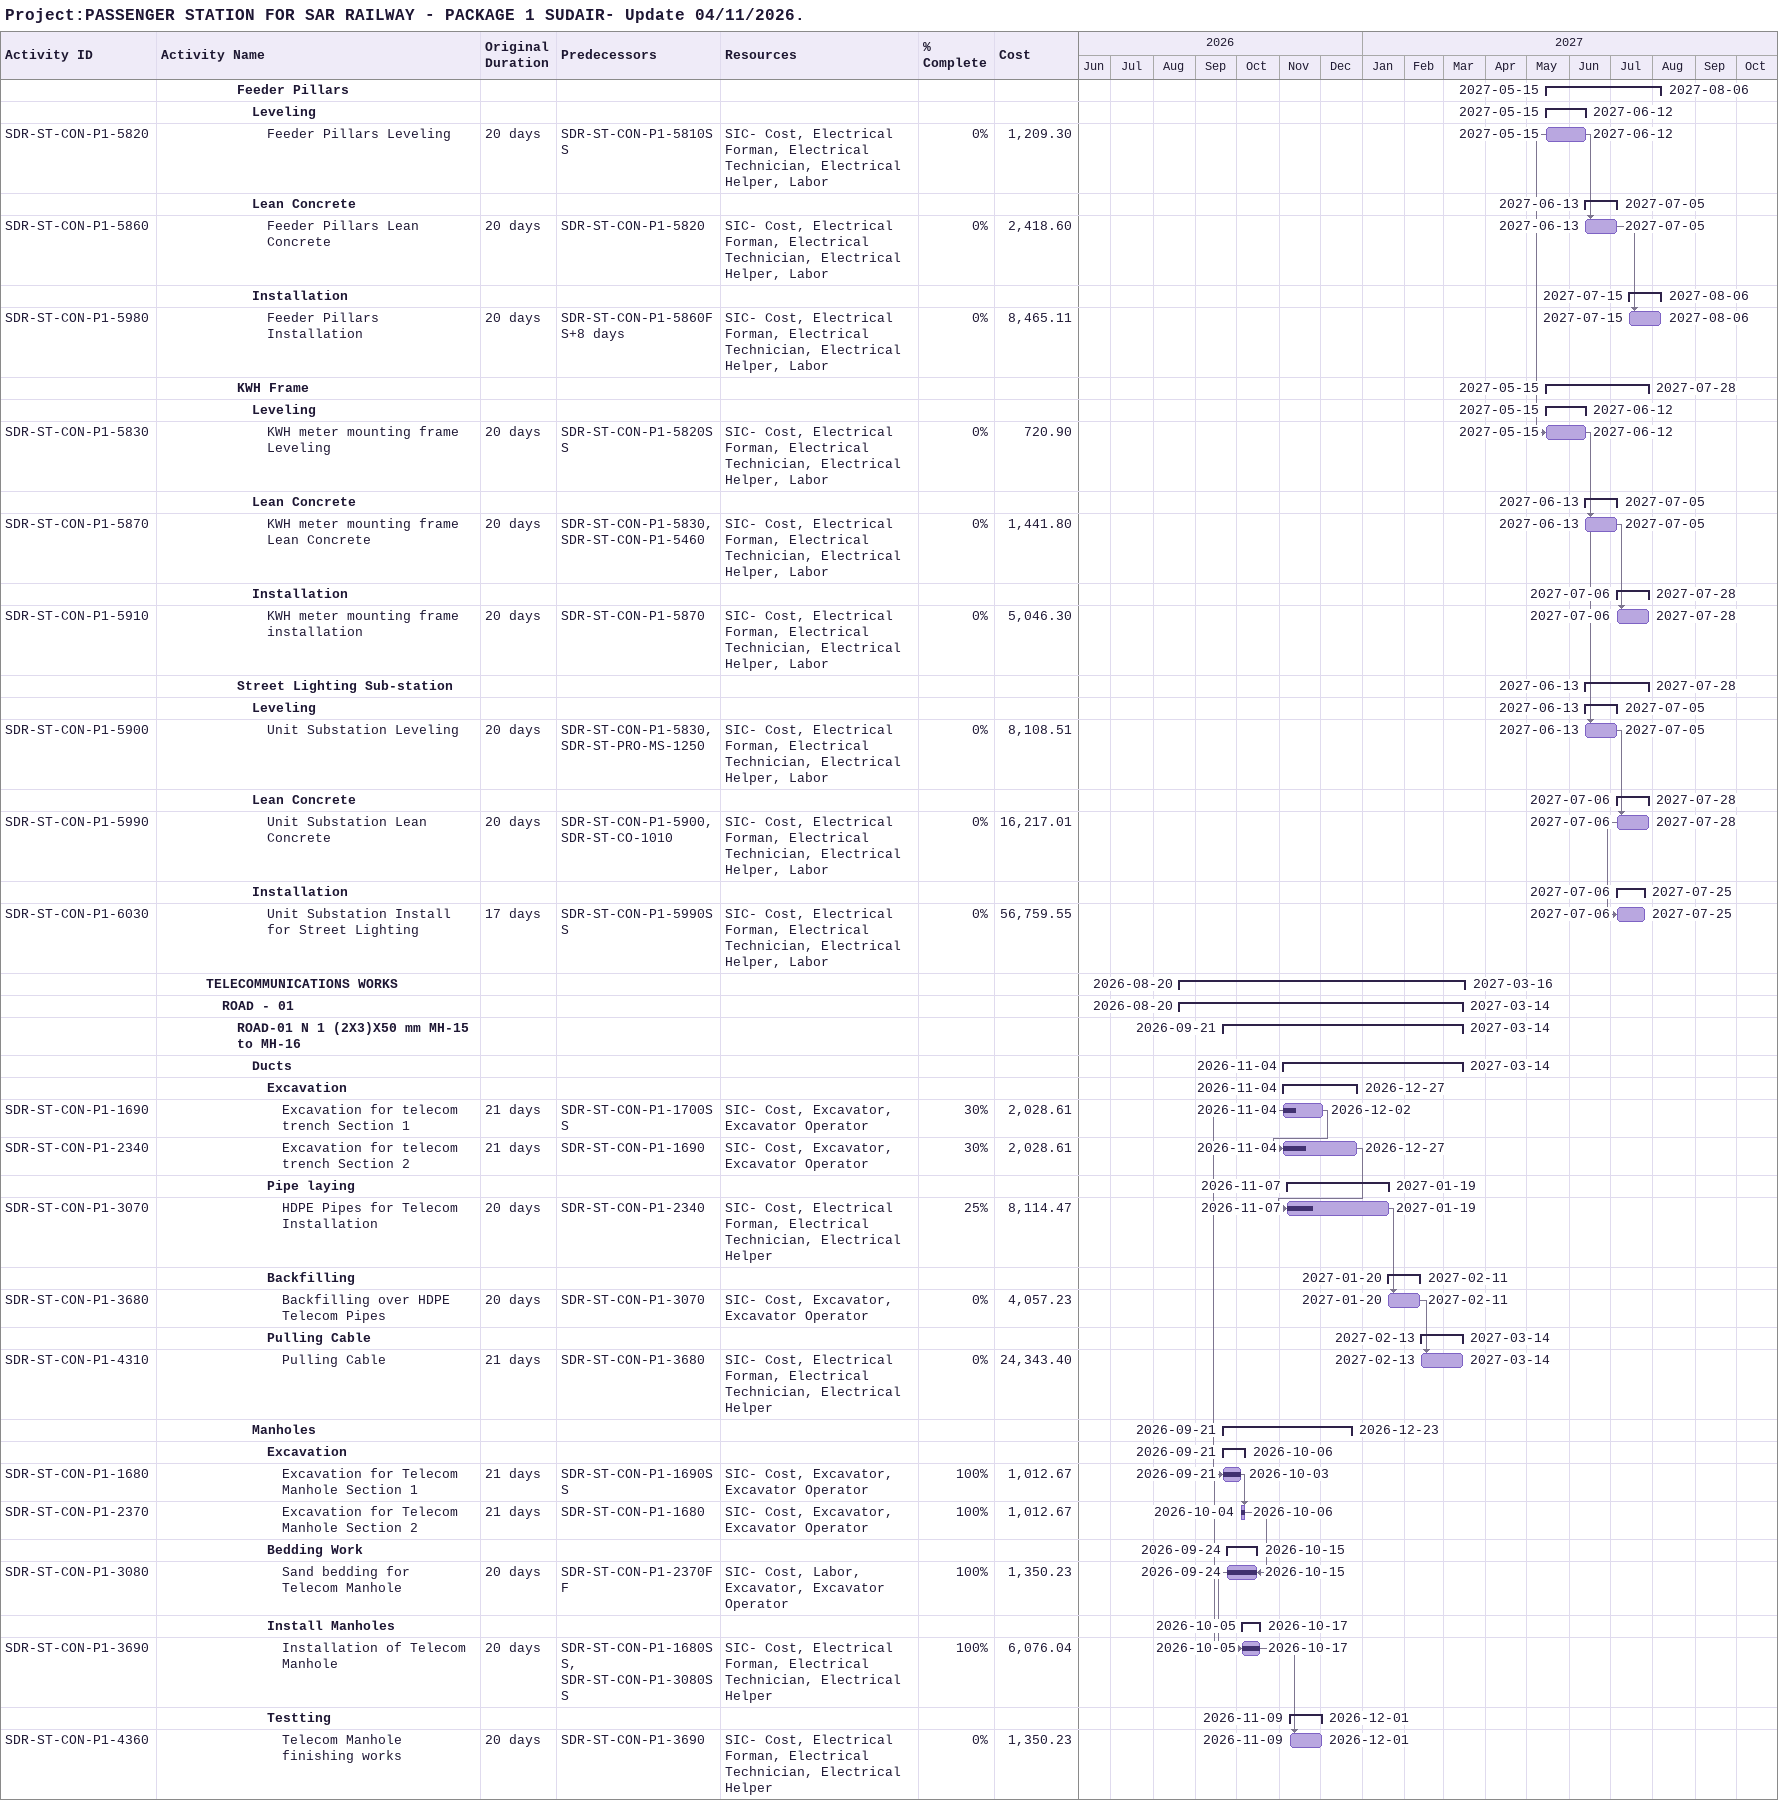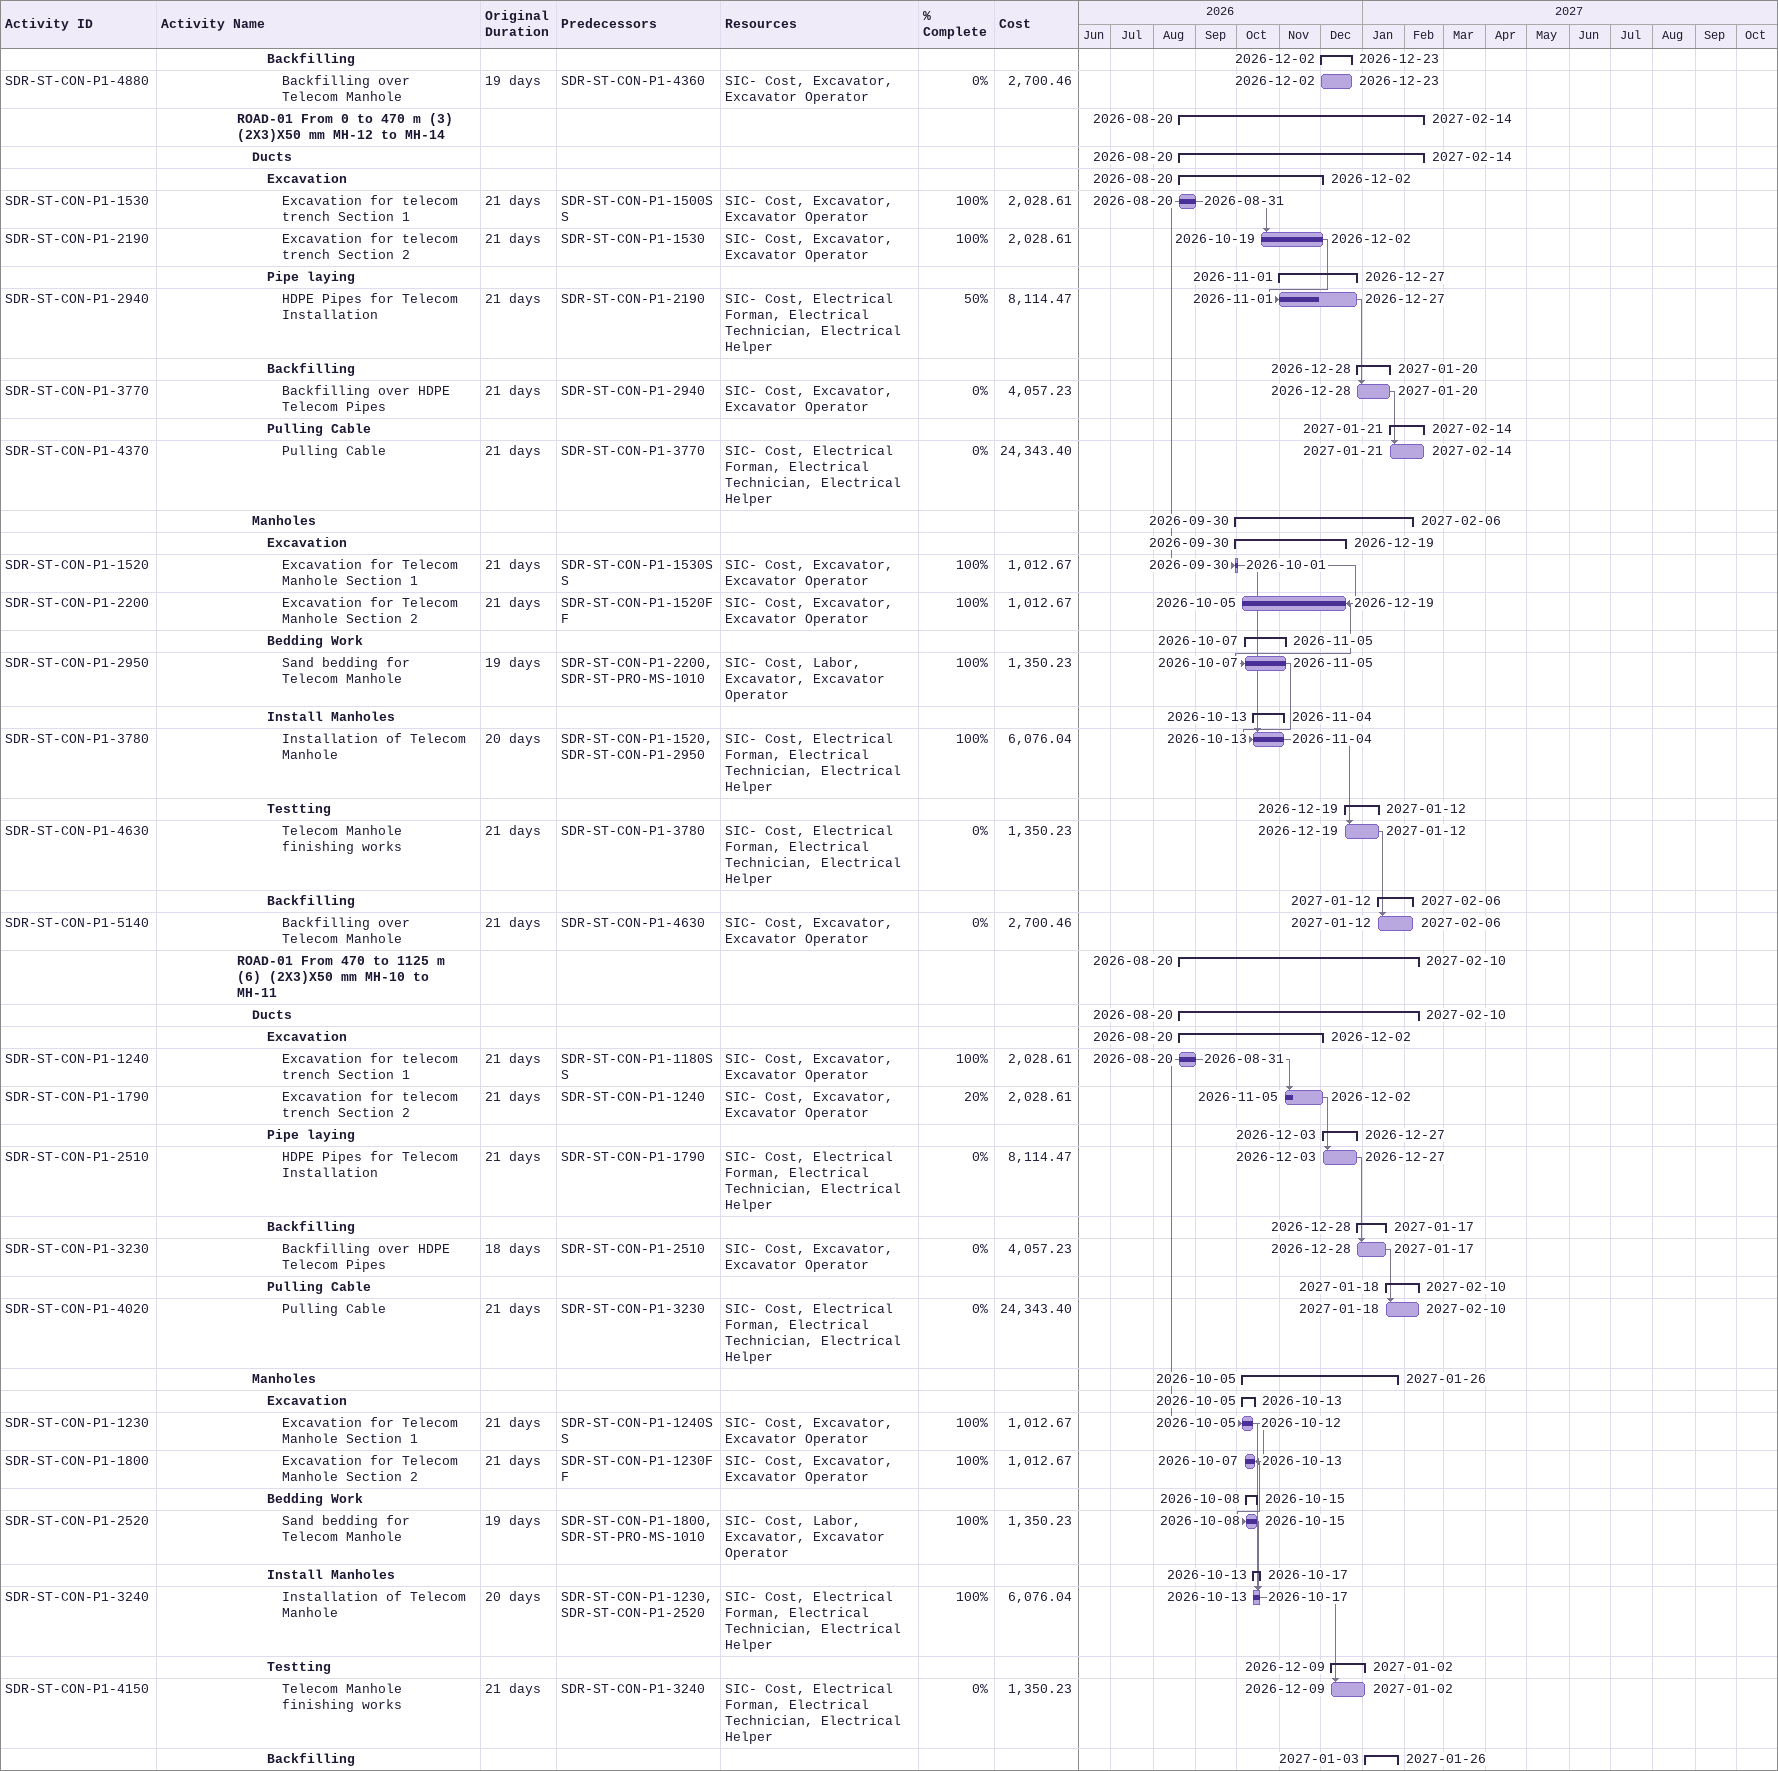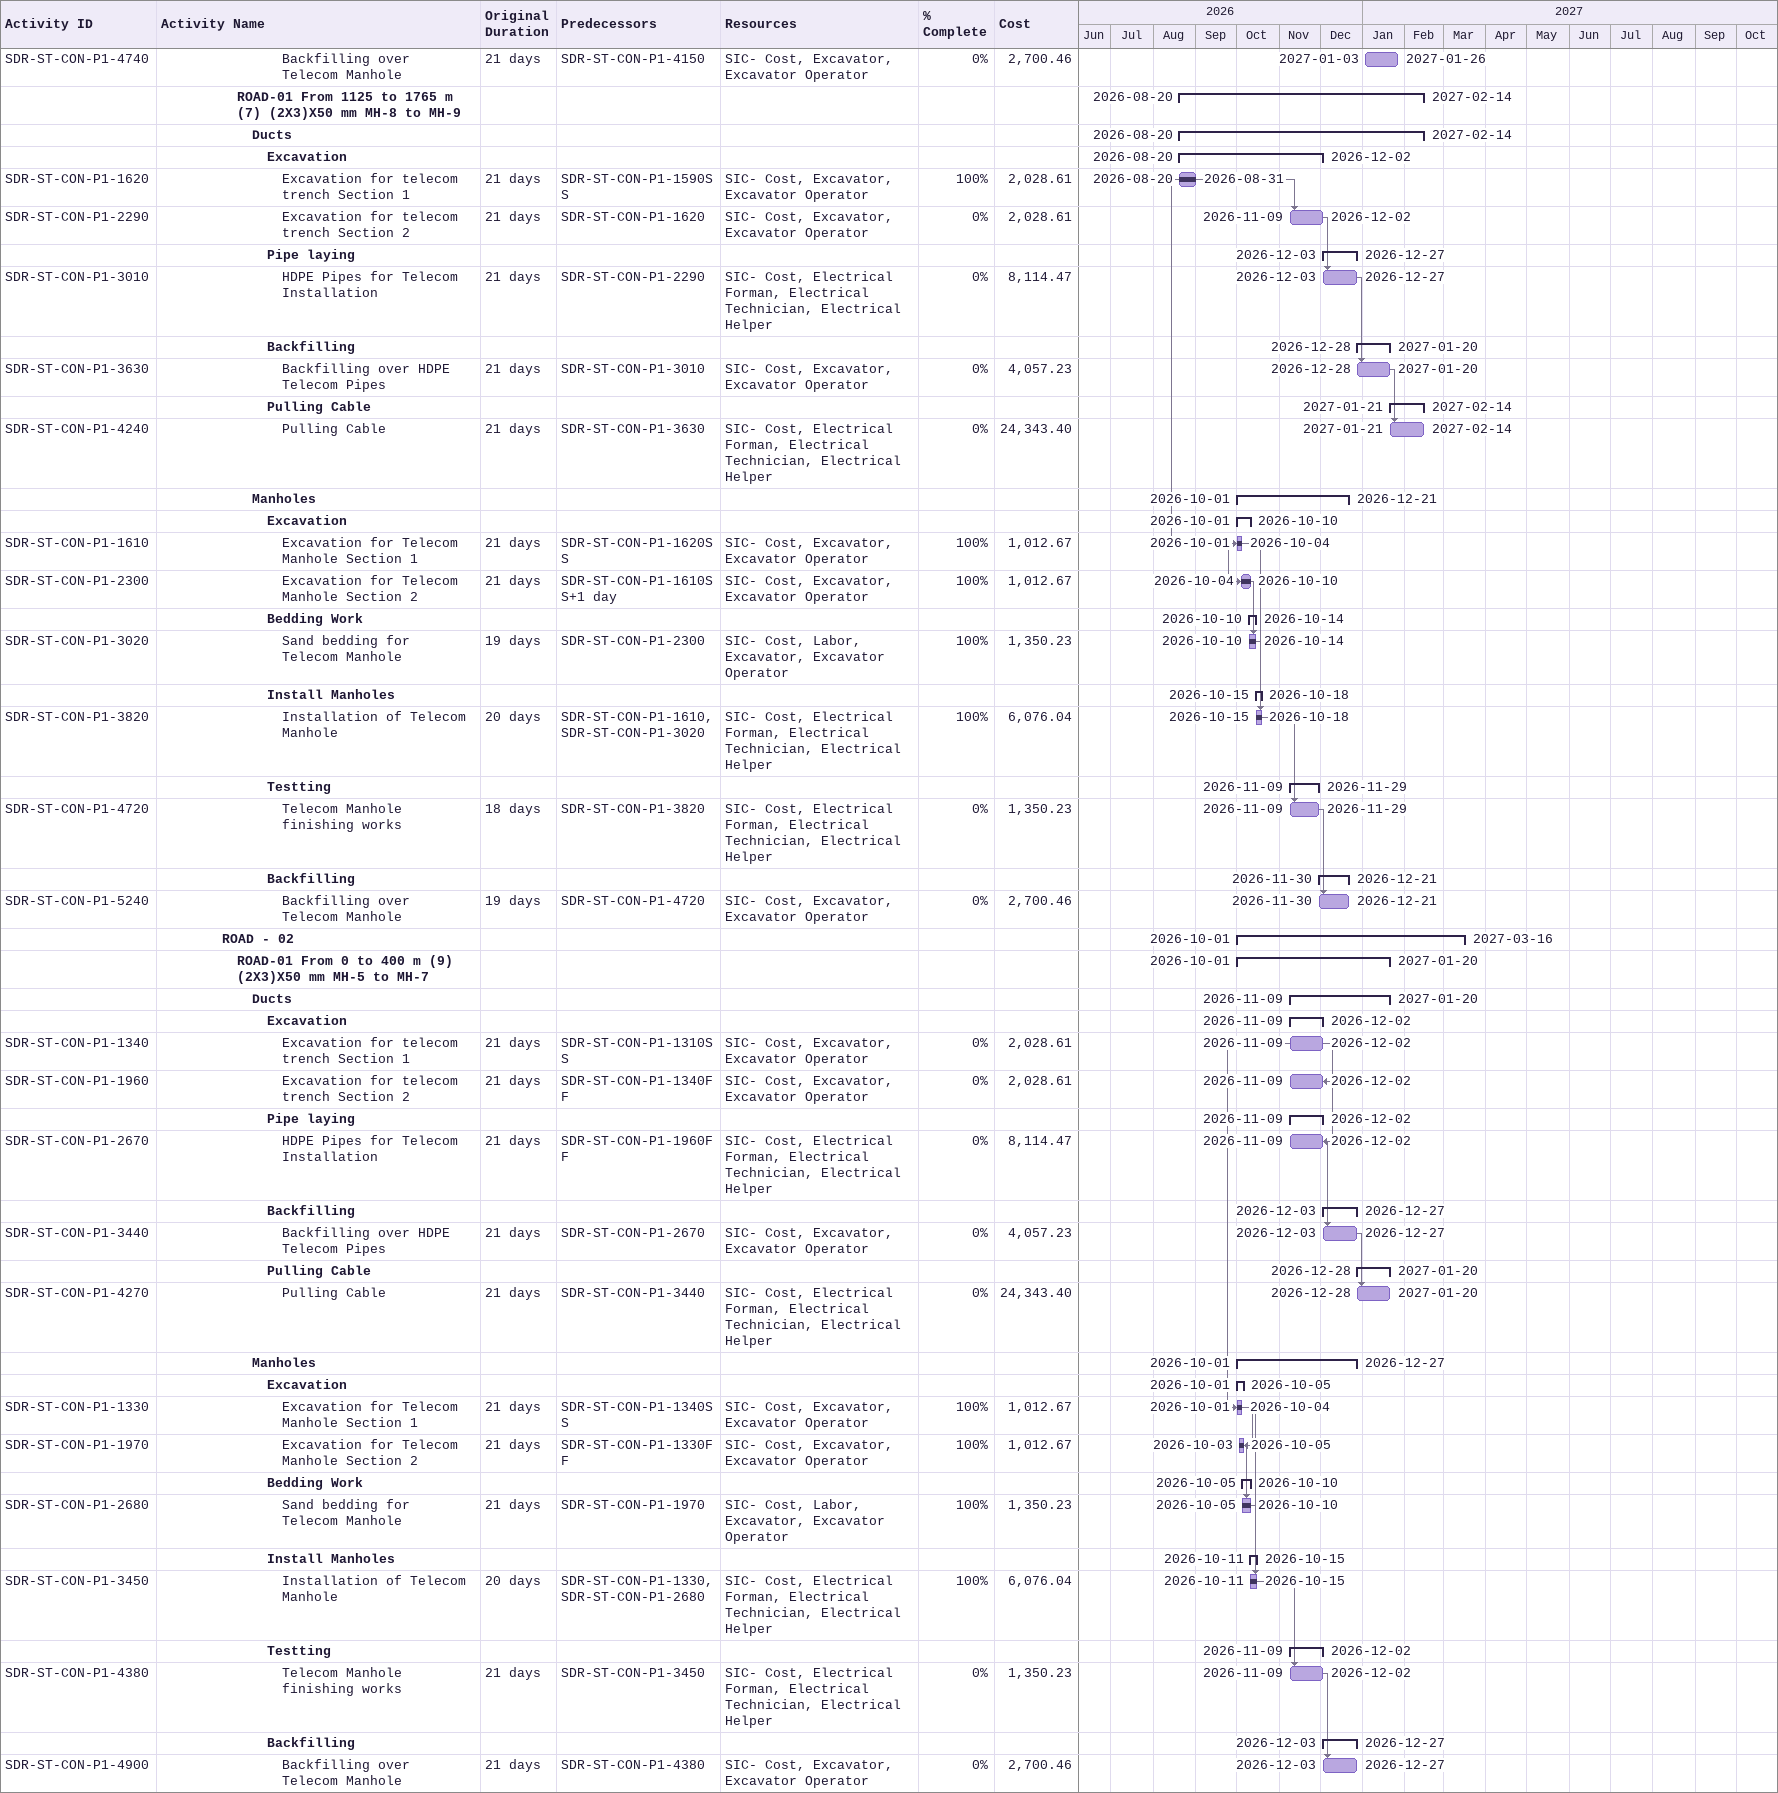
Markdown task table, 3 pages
Project:PASSENGER STATION FOR SAR RAILWAY - PACKAGE 1 SUDAIR- Update 04/11/2026.

| ID | Level | Task | Original duration | Start | Finish | Predecessors | Resources | % complete | Cost |
|---|---|---|---|---|---|---|---|---|---|
|  | 6 | **Feeder Pillars** |  | 2027-05-15 | 2027-08-06 |  |  |  |  |
|  | 7 | **Leveling** |  | 2027-05-15 | 2027-06-12 |  |  |  |  |
| SDR-ST-CON-P1-5820 | 8 | Feeder Pillars Leveling | 20d | 2027-05-15 | 2027-06-12 | SDR-ST-CON-P1-5810SS | SIC- Cost, Electrical Forman, Electrical Technician, Electrical Helper, Labor | 0 | 1209.30 |
|  | 7 | **Lean Concrete** |  | 2027-06-13 | 2027-07-05 |  |  |  |  |
| SDR-ST-CON-P1-5860 | 8 | Feeder Pillars Lean Concrete | 20d | 2027-06-13 | 2027-07-05 | SDR-ST-CON-P1-5820 | SIC- Cost, Electrical Forman, Electrical Technician, Electrical Helper, Labor | 0 | 2418.60 |
|  | 7 | **Installation** |  | 2027-07-15 | 2027-08-06 |  |  |  |  |
| SDR-ST-CON-P1-5980 | 8 | Feeder Pillars Installation | 20d | 2027-07-15 | 2027-08-06 | SDR-ST-CON-P1-5860FS+8d | SIC- Cost, Electrical Forman, Electrical Technician, Electrical Helper, Labor | 0 | 8465.11 |
|  | 6 | **KWH Frame** |  | 2027-05-15 | 2027-07-28 |  |  |  |  |
|  | 7 | **Leveling** |  | 2027-05-15 | 2027-06-12 |  |  |  |  |
| SDR-ST-CON-P1-5830 | 8 | KWH meter mounting frame Leveling | 20d | 2027-05-15 | 2027-06-12 | SDR-ST-CON-P1-5820SS | SIC- Cost, Electrical Forman, Electrical Technician, Electrical Helper, Labor | 0 | 720.90 |
|  | 7 | **Lean Concrete** |  | 2027-06-13 | 2027-07-05 |  |  |  |  |
| SDR-ST-CON-P1-5870 | 8 | KWH meter mounting frame Lean Concrete | 20d | 2027-06-13 | 2027-07-05 | SDR-ST-CON-P1-5830, SDR-ST-CON-P1-5460 | SIC- Cost, Electrical Forman, Electrical Technician, Electrical Helper, Labor | 0 | 1441.80 |
|  | 7 | **Installation** |  | 2027-07-06 | 2027-07-28 |  |  |  |  |
| SDR-ST-CON-P1-5910 | 8 | KWH meter mounting frame installation | 20d | 2027-07-06 | 2027-07-28 | SDR-ST-CON-P1-5870 | SIC- Cost, Electrical Forman, Electrical Technician, Electrical Helper, Labor | 0 | 5046.30 |
|  | 6 | **Street Lighting Sub-station** |  | 2027-06-13 | 2027-07-28 |  |  |  |  |
|  | 7 | **Leveling** |  | 2027-06-13 | 2027-07-05 |  |  |  |  |
| SDR-ST-CON-P1-5900 | 8 | Unit Substation Leveling | 20d | 2027-06-13 | 2027-07-05 | SDR-ST-CON-P1-5830, SDR-ST-PRO-MS-1250 | SIC- Cost, Electrical Forman, Electrical Technician, Electrical Helper, Labor | 0 | 8108.51 |
|  | 7 | **Lean Concrete** |  | 2027-07-06 | 2027-07-28 |  |  |  |  |
| SDR-ST-CON-P1-5990 | 8 | Unit Substation Lean Concrete | 20d | 2027-07-06 | 2027-07-28 | SDR-ST-CON-P1-5900, SDR-ST-CO-1010 | SIC- Cost, Electrical Forman, Electrical Technician, Electrical Helper, Labor | 0 | 16217.01 |
|  | 7 | **Installation** |  | 2027-07-06 | 2027-07-25 |  |  |  |  |
| SDR-ST-CON-P1-6030 | 8 | Unit Substation Install for Street Lighting | 17d | 2027-07-06 | 2027-07-25 | SDR-ST-CON-P1-5990SS | SIC- Cost, Electrical Forman, Electrical Technician, Electrical Helper, Labor | 0 | 56759.55 |
|  | 4 | **TELECOMMUNICATIONS WORKS** |  | 2026-08-20 | 2027-03-16 |  |  |  |  |
|  | 5 | **ROAD - 01** |  | 2026-08-20 | 2027-03-14 |  |  |  |  |
|  | 6 | **ROAD-01 N 1 (2X3)X50 mm MH-15 to MH-16** |  | 2026-09-21 | 2027-03-14 |  |  |  |  |
|  | 7 | **Ducts** |  | 2026-11-04 | 2027-03-14 |  |  |  |  |
|  | 8 | **Excavation** |  | 2026-11-04 | 2026-12-27 |  |  |  |  |
| SDR-ST-CON-P1-1690 | 9 | Excavation for telecom trench Section 1 | 21d | 2026-11-04 | 2026-12-02 | SDR-ST-CON-P1-1700SS | SIC- Cost, Excavator, Excavator Operator | 30 | 2028.61 |
| SDR-ST-CON-P1-2340 | 9 | Excavation for telecom trench Section 2 | 21d | 2026-11-04 | 2026-12-27 | SDR-ST-CON-P1-1690 | SIC- Cost, Excavator, Excavator Operator | 30 | 2028.61 |
|  | 8 | **Pipe laying** |  | 2026-11-07 | 2027-01-19 |  |  |  |  |
| SDR-ST-CON-P1-3070 | 9 | HDPE Pipes for Telecom Installation | 20d | 2026-11-07 | 2027-01-19 | SDR-ST-CON-P1-2340 | SIC- Cost, Electrical Forman, Electrical Technician, Electrical Helper | 25 | 8114.47 |
|  | 8 | **Backfilling** |  | 2027-01-20 | 2027-02-11 |  |  |  |  |
| SDR-ST-CON-P1-3680 | 9 | Backfilling over HDPE Telecom Pipes | 20d | 2027-01-20 | 2027-02-11 | SDR-ST-CON-P1-3070 | SIC- Cost, Excavator, Excavator Operator | 0 | 4057.23 |
|  | 8 | **Pulling Cable** |  | 2027-02-13 | 2027-03-14 |  |  |  |  |
| SDR-ST-CON-P1-4310 | 9 | Pulling Cable | 21d | 2027-02-13 | 2027-03-14 | SDR-ST-CON-P1-3680 | SIC- Cost, Electrical Forman, Electrical Technician, Electrical Helper | 0 | 24343.40 |
|  | 7 | **Manholes** |  | 2026-09-21 | 2026-12-23 |  |  |  |  |
|  | 8 | **Excavation** |  | 2026-09-21 | 2026-10-06 |  |  |  |  |
| SDR-ST-CON-P1-1680 | 9 | Excavation for Telecom Manhole Section 1 | 21d | 2026-09-21 | 2026-10-03 | SDR-ST-CON-P1-1690SS | SIC- Cost, Excavator, Excavator Operator | 100 | 1012.67 |
| SDR-ST-CON-P1-2370 | 9 | Excavation for Telecom Manhole Section 2 | 21d | 2026-10-04 | 2026-10-06 | SDR-ST-CON-P1-1680 | SIC- Cost, Excavator, Excavator Operator | 100 | 1012.67 |
|  | 8 | **Bedding Work** |  | 2026-09-24 | 2026-10-15 |  |  |  |  |
| SDR-ST-CON-P1-3080 | 9 | Sand bedding for Telecom Manhole | 20d | 2026-09-24 | 2026-10-15 | SDR-ST-CON-P1-2370FF | SIC- Cost, Labor, Excavator, Excavator Operator | 100 | 1350.23 |
|  | 8 | **Install Manholes** |  | 2026-10-05 | 2026-10-17 |  |  |  |  |
| SDR-ST-CON-P1-3690 | 9 | Installation of Telecom Manhole | 20d | 2026-10-05 | 2026-10-17 | SDR-ST-CON-P1-1680SS, SDR-ST-CON-P1-3080SS | SIC- Cost, Electrical Forman, Electrical Technician, Electrical Helper | 100 | 6076.04 |
|  | 8 | **Testting** |  | 2026-11-09 | 2026-12-01 |  |  |  |  |
| SDR-ST-CON-P1-4360 | 9 | Telecom Manhole finishing works | 20d | 2026-11-09 | 2026-12-01 | SDR-ST-CON-P1-3690 | SIC- Cost, Electrical Forman, Electrical Technician, Electrical Helper | 0 | 1350.23 |
|  | 8 | **Backfilling** |  | 2026-12-02 | 2026-12-23 |  |  |  |  |
| SDR-ST-CON-P1-4880 | 9 | Backfilling over Telecom Manhole | 19d | 2026-12-02 | 2026-12-23 | SDR-ST-CON-P1-4360 | SIC- Cost, Excavator, Excavator Operator | 0 | 2700.46 |
|  | 6 | **ROAD-01 From 0 to 470 m (3) (2X3)X50 mm MH-12 to MH-14** |  | 2026-08-20 | 2027-02-14 |  |  |  |  |
|  | 7 | **Ducts** |  | 2026-08-20 | 2027-02-14 |  |  |  |  |
|  | 8 | **Excavation** |  | 2026-08-20 | 2026-12-02 |  |  |  |  |
| SDR-ST-CON-P1-1530 | 9 | Excavation for telecom trench Section 1 | 21d | 2026-08-20 | 2026-08-31 | SDR-ST-CON-P1-1500SS | SIC- Cost, Excavator, Excavator Operator | 100 | 2028.61 |
| SDR-ST-CON-P1-2190 | 9 | Excavation for telecom trench Section 2 | 21d | 2026-10-19 | 2026-12-02 | SDR-ST-CON-P1-1530 | SIC- Cost, Excavator, Excavator Operator | 100 | 2028.61 |
|  | 8 | **Pipe laying** |  | 2026-11-01 | 2026-12-27 |  |  |  |  |
| SDR-ST-CON-P1-2940 | 9 | HDPE Pipes for Telecom Installation | 21d | 2026-11-01 | 2026-12-27 | SDR-ST-CON-P1-2190 | SIC- Cost, Electrical Forman, Electrical Technician, Electrical Helper | 50 | 8114.47 |
|  | 8 | **Backfilling** |  | 2026-12-28 | 2027-01-20 |  |  |  |  |
| SDR-ST-CON-P1-3770 | 9 | Backfilling over HDPE Telecom Pipes | 21d | 2026-12-28 | 2027-01-20 | SDR-ST-CON-P1-2940 | SIC- Cost, Excavator, Excavator Operator | 0 | 4057.23 |
|  | 8 | **Pulling Cable** |  | 2027-01-21 | 2027-02-14 |  |  |  |  |
| SDR-ST-CON-P1-4370 | 9 | Pulling Cable | 21d | 2027-01-21 | 2027-02-14 | SDR-ST-CON-P1-3770 | SIC- Cost, Electrical Forman, Electrical Technician, Electrical Helper | 0 | 24343.40 |
|  | 7 | **Manholes** |  | 2026-09-30 | 2027-02-06 |  |  |  |  |
|  | 8 | **Excavation** |  | 2026-09-30 | 2026-12-19 |  |  |  |  |
| SDR-ST-CON-P1-1520 | 9 | Excavation for Telecom Manhole Section 1 | 21d | 2026-09-30 | 2026-10-01 | SDR-ST-CON-P1-1530SS | SIC- Cost, Excavator, Excavator Operator | 100 | 1012.67 |
| SDR-ST-CON-P1-2200 | 9 | Excavation for Telecom Manhole Section 2 | 21d | 2026-10-05 | 2026-12-19 | SDR-ST-CON-P1-1520FF | SIC- Cost, Excavator, Excavator Operator | 100 | 1012.67 |
|  | 8 | **Bedding Work** |  | 2026-10-07 | 2026-11-05 |  |  |  |  |
| SDR-ST-CON-P1-2950 | 9 | Sand bedding for Telecom Manhole | 19d | 2026-10-07 | 2026-11-05 | SDR-ST-CON-P1-2200, SDR-ST-PRO-MS-1010 | SIC- Cost, Labor, Excavator, Excavator Operator | 100 | 1350.23 |
|  | 8 | **Install Manholes** |  | 2026-10-13 | 2026-11-04 |  |  |  |  |
| SDR-ST-CON-P1-3780 | 9 | Installation of Telecom Manhole | 20d | 2026-10-13 | 2026-11-04 | SDR-ST-CON-P1-1520, SDR-ST-CON-P1-2950 | SIC- Cost, Electrical Forman, Electrical Technician, Electrical Helper | 100 | 6076.04 |
|  | 8 | **Testting** |  | 2026-12-19 | 2027-01-12 |  |  |  |  |
| SDR-ST-CON-P1-4630 | 9 | Telecom Manhole finishing works | 21d | 2026-12-19 | 2027-01-12 | SDR-ST-CON-P1-3780 | SIC- Cost, Electrical Forman, Electrical Technician, Electrical Helper | 0 | 1350.23 |
|  | 8 | **Backfilling** |  | 2027-01-12 | 2027-02-06 |  |  |  |  |
| SDR-ST-CON-P1-5140 | 9 | Backfilling over Telecom Manhole | 21d | 2027-01-12 | 2027-02-06 | SDR-ST-CON-P1-4630 | SIC- Cost, Excavator, Excavator Operator | 0 | 2700.46 |
|  | 6 | **ROAD-01 From 470 to 1125 m (6) (2X3)X50 mm MH-10 to MH-11** |  | 2026-08-20 | 2027-02-10 |  |  |  |  |
|  | 7 | **Ducts** |  | 2026-08-20 | 2027-02-10 |  |  |  |  |
|  | 8 | **Excavation** |  | 2026-08-20 | 2026-12-02 |  |  |  |  |
| SDR-ST-CON-P1-1240 | 9 | Excavation for telecom trench Section 1 | 21d | 2026-08-20 | 2026-08-31 | SDR-ST-CON-P1-1180SS | SIC- Cost, Excavator, Excavator Operator | 100 | 2028.61 |
| SDR-ST-CON-P1-1790 | 9 | Excavation for telecom trench Section 2 | 21d | 2026-11-05 | 2026-12-02 | SDR-ST-CON-P1-1240 | SIC- Cost, Excavator, Excavator Operator | 20 | 2028.61 |
|  | 8 | **Pipe laying** |  | 2026-12-03 | 2026-12-27 |  |  |  |  |
| SDR-ST-CON-P1-2510 | 9 | HDPE Pipes for Telecom Installation | 21d | 2026-12-03 | 2026-12-27 | SDR-ST-CON-P1-1790 | SIC- Cost, Electrical Forman, Electrical Technician, Electrical Helper | 0 | 8114.47 |
|  | 8 | **Backfilling** |  | 2026-12-28 | 2027-01-17 |  |  |  |  |
| SDR-ST-CON-P1-3230 | 9 | Backfilling over HDPE Telecom Pipes | 18d | 2026-12-28 | 2027-01-17 | SDR-ST-CON-P1-2510 | SIC- Cost, Excavator, Excavator Operator | 0 | 4057.23 |
|  | 8 | **Pulling Cable** |  | 2027-01-18 | 2027-02-10 |  |  |  |  |
| SDR-ST-CON-P1-4020 | 9 | Pulling Cable | 21d | 2027-01-18 | 2027-02-10 | SDR-ST-CON-P1-3230 | SIC- Cost, Electrical Forman, Electrical Technician, Electrical Helper | 0 | 24343.40 |
|  | 7 | **Manholes** |  | 2026-10-05 | 2027-01-26 |  |  |  |  |
|  | 8 | **Excavation** |  | 2026-10-05 | 2026-10-13 |  |  |  |  |
| SDR-ST-CON-P1-1230 | 9 | Excavation for Telecom Manhole Section 1 | 21d | 2026-10-05 | 2026-10-12 | SDR-ST-CON-P1-1240SS | SIC- Cost, Excavator, Excavator Operator | 100 | 1012.67 |
| SDR-ST-CON-P1-1800 | 9 | Excavation for Telecom Manhole Section 2 | 21d | 2026-10-07 | 2026-10-13 | SDR-ST-CON-P1-1230FF | SIC- Cost, Excavator, Excavator Operator | 100 | 1012.67 |
|  | 8 | **Bedding Work** |  | 2026-10-08 | 2026-10-15 |  |  |  |  |
| SDR-ST-CON-P1-2520 | 9 | Sand bedding for Telecom Manhole | 19d | 2026-10-08 | 2026-10-15 | SDR-ST-CON-P1-1800, SDR-ST-PRO-MS-1010 | SIC- Cost, Labor, Excavator, Excavator Operator | 100 | 1350.23 |
|  | 8 | **Install Manholes** |  | 2026-10-13 | 2026-10-17 |  |  |  |  |
| SDR-ST-CON-P1-3240 | 9 | Installation of Telecom Manhole | 20d | 2026-10-13 | 2026-10-17 | SDR-ST-CON-P1-1230, SDR-ST-CON-P1-2520 | SIC- Cost, Electrical Forman, Electrical Technician, Electrical Helper | 100 | 6076.04 |
|  | 8 | **Testting** |  | 2026-12-09 | 2027-01-02 |  |  |  |  |
| SDR-ST-CON-P1-4150 | 9 | Telecom Manhole finishing works | 21d | 2026-12-09 | 2027-01-02 | SDR-ST-CON-P1-3240 | SIC- Cost, Electrical Forman, Electrical Technician, Electrical Helper | 0 | 1350.23 |
|  | 8 | **Backfilling** |  | 2027-01-03 | 2027-01-26 |  |  |  |  |
| SDR-ST-CON-P1-4740 | 9 | Backfilling over Telecom Manhole | 21d | 2027-01-03 | 2027-01-26 | SDR-ST-CON-P1-4150 | SIC- Cost, Excavator, Excavator Operator | 0 | 2700.46 |
|  | 6 | **ROAD-01 From 1125 to 1765 m (7) (2X3)X50 mm MH-8 to MH-9** |  | 2026-08-20 | 2027-02-14 |  |  |  |  |
|  | 7 | **Ducts** |  | 2026-08-20 | 2027-02-14 |  |  |  |  |
|  | 8 | **Excavation** |  | 2026-08-20 | 2026-12-02 |  |  |  |  |
| SDR-ST-CON-P1-1620 | 9 | Excavation for telecom trench Section 1 | 21d | 2026-08-20 | 2026-08-31 | SDR-ST-CON-P1-1590SS | SIC- Cost, Excavator, Excavator Operator | 100 | 2028.61 |
| SDR-ST-CON-P1-2290 | 9 | Excavation for telecom trench Section 2 | 21d | 2026-11-09 | 2026-12-02 | SDR-ST-CON-P1-1620 | SIC- Cost, Excavator, Excavator Operator | 0 | 2028.61 |
|  | 8 | **Pipe laying** |  | 2026-12-03 | 2026-12-27 |  |  |  |  |
| SDR-ST-CON-P1-3010 | 9 | HDPE Pipes for Telecom Installation | 21d | 2026-12-03 | 2026-12-27 | SDR-ST-CON-P1-2290 | SIC- Cost, Electrical Forman, Electrical Technician, Electrical Helper | 0 | 8114.47 |
|  | 8 | **Backfilling** |  | 2026-12-28 | 2027-01-20 |  |  |  |  |
| SDR-ST-CON-P1-3630 | 9 | Backfilling over HDPE Telecom Pipes | 21d | 2026-12-28 | 2027-01-20 | SDR-ST-CON-P1-3010 | SIC- Cost, Excavator, Excavator Operator | 0 | 4057.23 |
|  | 8 | **Pulling Cable** |  | 2027-01-21 | 2027-02-14 |  |  |  |  |
| SDR-ST-CON-P1-4240 | 9 | Pulling Cable | 21d | 2027-01-21 | 2027-02-14 | SDR-ST-CON-P1-3630 | SIC- Cost, Electrical Forman, Electrical Technician, Electrical Helper | 0 | 24343.40 |
|  | 7 | **Manholes** |  | 2026-10-01 | 2026-12-21 |  |  |  |  |
|  | 8 | **Excavation** |  | 2026-10-01 | 2026-10-10 |  |  |  |  |
| SDR-ST-CON-P1-1610 | 9 | Excavation for Telecom Manhole Section 1 | 21d | 2026-10-01 | 2026-10-04 | SDR-ST-CON-P1-1620SS | SIC- Cost, Excavator, Excavator Operator | 100 | 1012.67 |
| SDR-ST-CON-P1-2300 | 9 | Excavation for Telecom Manhole Section 2 | 21d | 2026-10-04 | 2026-10-10 | SDR-ST-CON-P1-1610SS+1d | SIC- Cost, Excavator, Excavator Operator | 100 | 1012.67 |
|  | 8 | **Bedding Work** |  | 2026-10-10 | 2026-10-14 |  |  |  |  |
| SDR-ST-CON-P1-3020 | 9 | Sand bedding for Telecom Manhole | 19d | 2026-10-10 | 2026-10-14 | SDR-ST-CON-P1-2300 | SIC- Cost, Labor, Excavator, Excavator Operator | 100 | 1350.23 |
|  | 8 | **Install Manholes** |  | 2026-10-15 | 2026-10-18 |  |  |  |  |
| SDR-ST-CON-P1-3820 | 9 | Installation of Telecom Manhole | 20d | 2026-10-15 | 2026-10-18 | SDR-ST-CON-P1-1610, SDR-ST-CON-P1-3020 | SIC- Cost, Electrical Forman, Electrical Technician, Electrical Helper | 100 | 6076.04 |
|  | 8 | **Testting** |  | 2026-11-09 | 2026-11-29 |  |  |  |  |
| SDR-ST-CON-P1-4720 | 9 | Telecom Manhole finishing works | 18d | 2026-11-09 | 2026-11-29 | SDR-ST-CON-P1-3820 | SIC- Cost, Electrical Forman, Electrical Technician, Electrical Helper | 0 | 1350.23 |
|  | 8 | **Backfilling** |  | 2026-11-30 | 2026-12-21 |  |  |  |  |
| SDR-ST-CON-P1-5240 | 9 | Backfilling over Telecom Manhole | 19d | 2026-11-30 | 2026-12-21 | SDR-ST-CON-P1-4720 | SIC- Cost, Excavator, Excavator Operator | 0 | 2700.46 |
|  | 5 | **ROAD - 02** |  | 2026-10-01 | 2027-03-16 |  |  |  |  |
|  | 6 | **ROAD-01 From 0 to 400 m (9) (2X3)X50 mm MH-5 to MH-7** |  | 2026-10-01 | 2027-01-20 |  |  |  |  |
|  | 7 | **Ducts** |  | 2026-11-09 | 2027-01-20 |  |  |  |  |
|  | 8 | **Excavation** |  | 2026-11-09 | 2026-12-02 |  |  |  |  |
| SDR-ST-CON-P1-1340 | 9 | Excavation for telecom trench Section 1 | 21d | 2026-11-09 | 2026-12-02 | SDR-ST-CON-P1-1310SS | SIC- Cost, Excavator, Excavator Operator | 0 | 2028.61 |
| SDR-ST-CON-P1-1960 | 9 | Excavation for telecom trench Section 2 | 21d | 2026-11-09 | 2026-12-02 | SDR-ST-CON-P1-1340FF | SIC- Cost, Excavator, Excavator Operator | 0 | 2028.61 |
|  | 8 | **Pipe laying** |  | 2026-11-09 | 2026-12-02 |  |  |  |  |
| SDR-ST-CON-P1-2670 | 9 | HDPE Pipes for Telecom Installation | 21d | 2026-11-09 | 2026-12-02 | SDR-ST-CON-P1-1960FF | SIC- Cost, Electrical Forman, Electrical Technician, Electrical Helper | 0 | 8114.47 |
|  | 8 | **Backfilling** |  | 2026-12-03 | 2026-12-27 |  |  |  |  |
| SDR-ST-CON-P1-3440 | 9 | Backfilling over HDPE Telecom Pipes | 21d | 2026-12-03 | 2026-12-27 | SDR-ST-CON-P1-2670 | SIC- Cost, Excavator, Excavator Operator | 0 | 4057.23 |
|  | 8 | **Pulling Cable** |  | 2026-12-28 | 2027-01-20 |  |  |  |  |
| SDR-ST-CON-P1-4270 | 9 | Pulling Cable | 21d | 2026-12-28 | 2027-01-20 | SDR-ST-CON-P1-3440 | SIC- Cost, Electrical Forman, Electrical Technician, Electrical Helper | 0 | 24343.40 |
|  | 7 | **Manholes** |  | 2026-10-01 | 2026-12-27 |  |  |  |  |
|  | 8 | **Excavation** |  | 2026-10-01 | 2026-10-05 |  |  |  |  |
| SDR-ST-CON-P1-1330 | 9 | Excavation for Telecom Manhole Section 1 | 21d | 2026-10-01 | 2026-10-04 | SDR-ST-CON-P1-1340SS | SIC- Cost, Excavator, Excavator Operator | 100 | 1012.67 |
| SDR-ST-CON-P1-1970 | 9 | Excavation for Telecom Manhole Section 2 | 21d | 2026-10-03 | 2026-10-05 | SDR-ST-CON-P1-1330FF | SIC- Cost, Excavator, Excavator Operator | 100 | 1012.67 |
|  | 8 | **Bedding Work** |  | 2026-10-05 | 2026-10-10 |  |  |  |  |
| SDR-ST-CON-P1-2680 | 9 | Sand bedding for Telecom Manhole | 21d | 2026-10-05 | 2026-10-10 | SDR-ST-CON-P1-1970 | SIC- Cost, Labor, Excavator, Excavator Operator | 100 | 1350.23 |
|  | 8 | **Install Manholes** |  | 2026-10-11 | 2026-10-15 |  |  |  |  |
| SDR-ST-CON-P1-3450 | 9 | Installation of Telecom Manhole | 20d | 2026-10-11 | 2026-10-15 | SDR-ST-CON-P1-1330, SDR-ST-CON-P1-2680 | SIC- Cost, Electrical Forman, Electrical Technician, Electrical Helper | 100 | 6076.04 |
|  | 8 | **Testting** |  | 2026-11-09 | 2026-12-02 |  |  |  |  |
| SDR-ST-CON-P1-4380 | 9 | Telecom Manhole finishing works | 21d | 2026-11-09 | 2026-12-02 | SDR-ST-CON-P1-3450 | SIC- Cost, Electrical Forman, Electrical Technician, Electrical Helper | 0 | 1350.23 |
|  | 8 | **Backfilling** |  | 2026-12-03 | 2026-12-27 |  |  |  |  |
| SDR-ST-CON-P1-4900 | 9 | Backfilling over Telecom Manhole | 21d | 2026-12-03 | 2026-12-27 | SDR-ST-CON-P1-4380 | SIC- Cost, Excavator, Excavator Operator | 0 | 2700.46 |
